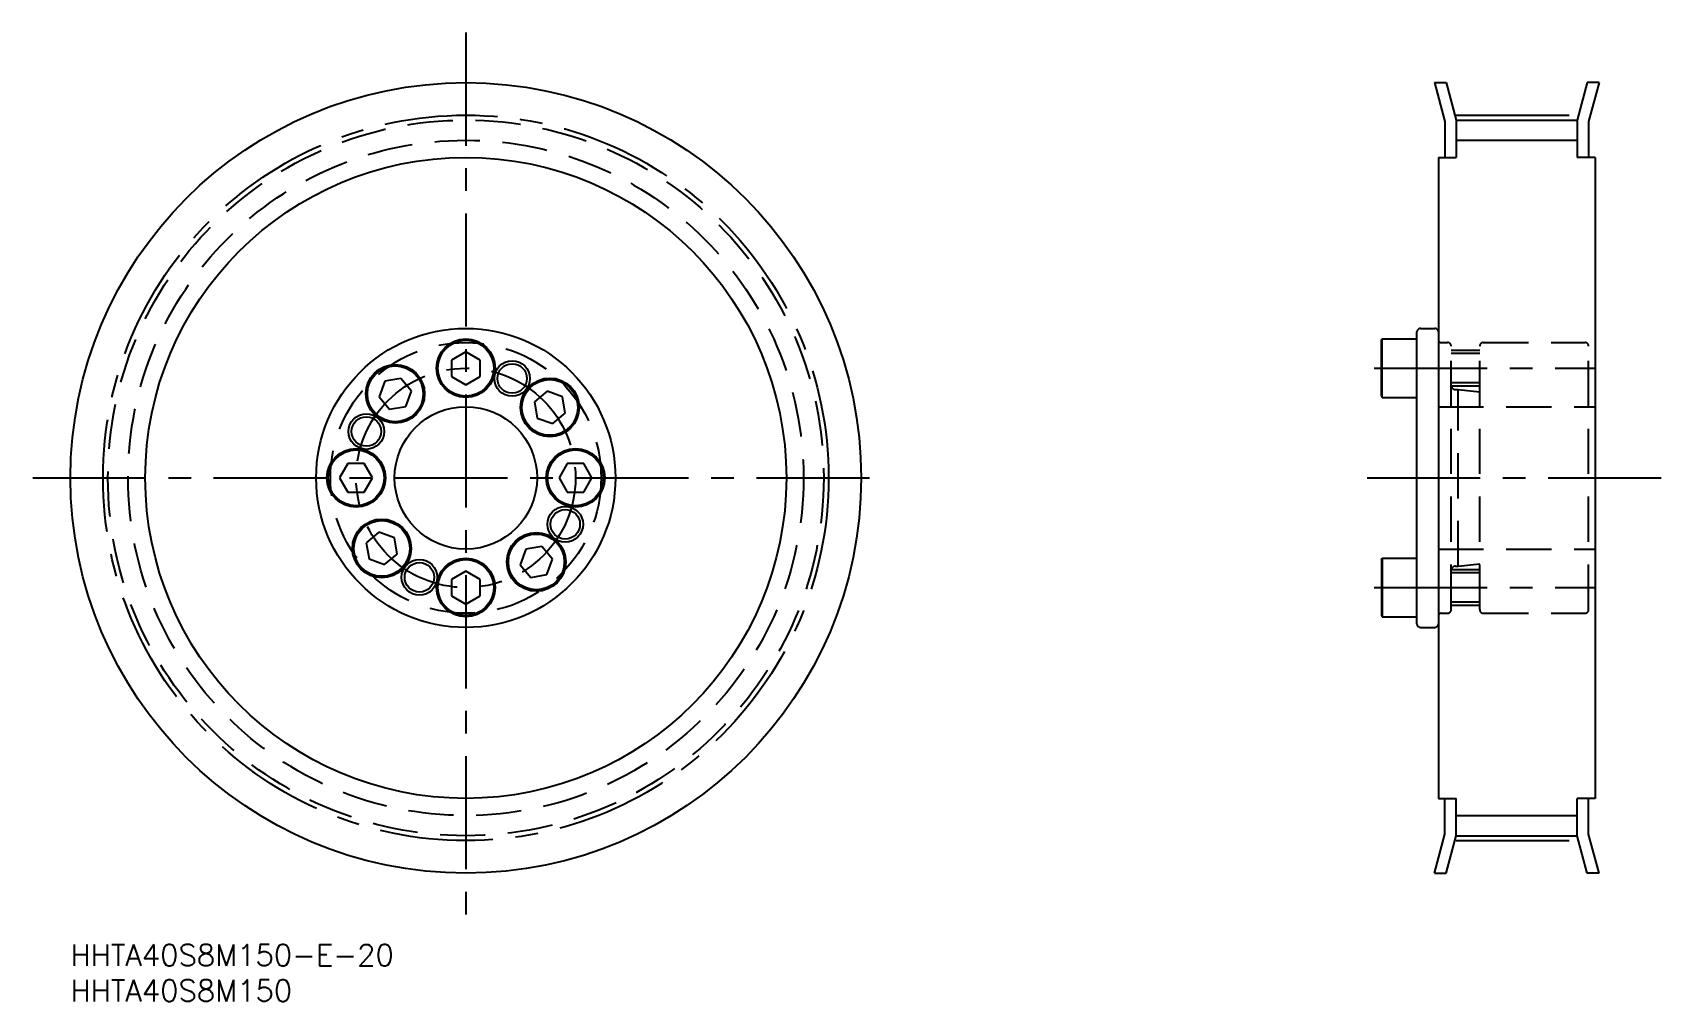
# Model space of a CAD drawing. Extents: x -5 to 224, y -8 to 128.
import ezdxf

# ---------------------------------------------------------------- set-up
doc = ezdxf.new("R2010")
doc.units = 0
doc.header["$LTSCALE"] = 0.5
doc.linetypes.add('CENTER', pattern=[50.8, 31.75, -6.35, 6.35, -6.35])
doc.linetypes.add('DASHED', pattern=[19.05, 12.7, -6.35])
for name, color, linetype in [('MSM_CENTER', 1, 'CENTER'), ('MSM_CONTINUOUS', 7, 'CONTINUOUS'), ('MSM_DASHED', 4, 'DASHED'), ('MSM_NARROW', 5, 'CONTINUOUS'), ('MSM_PART_NUMBER', 7, 'CONTINUOUS')]:
    doc.layers.add(name, color=color, linetype=linetype)
doc.styles.get("Standard").update_dxf_attribs({"font": 'txt.shx', "height": 3, "bigfont": 'bigfont.shx'})

# ---------------------------------------------------------------- blocks, each defined once
blk = doc.blocks.new('*U2')
at = {"layer": 'MSM_PART_NUMBER'}
blk.add_text('HHTA40S8M150-E-20', height=3, dxfattribs=at).set_placement((0, -3))
blk = doc.blocks.new('*U3')
at = {"layer": 'MSM_PART_NUMBER'}
blk.add_text('HHTA40S8M150', height=3, dxfattribs=at).set_placement((0, -8))

msp = doc.modelspace()

# ---------------------------------------------------------------- linework, layer by layer
at = {"layer": 'MSM_CENTER'}
for p, q in [((55.5, 128.02), (55.5, 1.55)), ((194.53, 116.43), (211.53, 116.43)), ((183.03, 80.9), (214.13, 80.9)), ((-5.3, 65.5), (114.79, 65.5)), ((182.03, 65.5), (224.03, 65.5)), ((183.03, 50.1), (214.13, 50.1)), ((194.53, 14.57), (211.53, 14.57))]:
    msp.add_line(p, q, dxfattribs=at)
for radius in [50.93, 15.4]:
    msp.add_circle((55.5, 65.5), radius, dxfattribs=at)
at = {"layer": 'MSM_CONTINUOUS'}
for p, q in [((191.47, 121), (192.93, 115.53)), ((191.47, 121), (193.13, 121)), ((193.13, 121), (194.53, 115.74)), ((212.94, 121), (211.53, 115.74)), ((214.6, 121), (212.94, 121)), ((214.6, 121), (213.13, 115.53)), ((192.93, 115.53), (192.93, 110.5)), ((194.53, 115.74), (194.53, 110.5)), ((194.53, 115.74), (211.53, 115.74)), ((211.53, 115.74), (211.53, 110.5)), ((213.13, 115.53), (213.13, 110.5)), ((192.03, 110.5), (192.03, 20.5)), ((192.03, 110.5), (194.53, 110.5)), ((214.03, 110.5), (211.53, 110.5)), ((214.03, 110.5), (214.03, 20.5)), ((184.03, 84.82), (184.15, 85.02)), ((184.15, 85.02), (189.03, 85.02)), ((184.15, 76.77), (184.15, 85.02)), ((189.03, 45), (189.03, 86)), ((189.53, 86.5), (191.53, 86.5)), ((55.5, 83.21), (53.5, 82.05)), ((57.5, 82.05), (55.5, 83.21)), ((56.5, 82.63), (56.5, 82.63)), ((184.03, 76.98), (184.03, 84.82)), ((53.5, 82.05), (53.5, 79.75)), ((57, 82.34), (57, 82.34)), ((57.5, 79.75), (57.5, 82.05)), ((44.12, 79.07), (43.33, 76.9)), ((46.39, 79.47), (44.12, 79.07)), ((47.88, 77.7), (46.39, 79.47)), ((53.5, 79.75), (55.5, 78.59)), ((55.5, 78.59), (57.5, 79.75)), ((43.33, 76.9), (44.81, 75.13)), ((47.09, 75.53), (47.88, 77.7)), ((66.9, 77.67), (65.13, 76.19)), ((65.13, 76.19), (65.53, 73.91)), ((69.07, 76.88), (66.9, 77.67)), ((69.47, 74.61), (69.07, 76.88)), ((184.03, 76.98), (184.15, 76.77)), ((184.15, 76.77), (189.03, 76.77)), ((44.81, 75.13), (47.09, 75.53)), ((65.53, 73.91), (67.7, 73.12)), ((67.7, 73.12), (69.47, 74.61)), ((38.95, 67.5), (37.79, 65.5)), ((41.25, 67.5), (38.95, 67.5)), ((42.41, 65.5), (41.25, 67.5)), ((69.75, 67.5), (68.59, 65.5)), ((72.05, 67.5), (69.75, 67.5)), ((73.21, 65.5), (72.05, 67.5)), ((37.79, 65.5), (38.95, 63.5)), ((41.25, 63.5), (42.41, 65.5)), ((68.59, 65.5), (69.75, 63.5)), ((72.05, 63.5), (73.21, 65.5)), ((214.03, 65.5), (214.03, 65.5)), ((38.95, 63.5), (41.25, 63.5)), ((69.75, 63.5), (72.05, 63.5)), ((43.3, 57.88), (41.53, 56.39)), ((45.47, 57.09), (43.3, 57.88)), ((41.53, 56.39), (41.93, 54.12)), ((45.87, 54.81), (45.47, 57.09)), ((63.91, 55.47), (63.12, 53.3)), ((66.19, 55.87), (63.91, 55.47)), ((67.67, 54.1), (66.19, 55.87)), ((41.93, 54.12), (44.1, 53.33)), ((44.1, 53.33), (45.87, 54.81)), ((63.12, 53.3), (64.61, 51.53)), ((66.88, 51.93), (67.67, 54.1)), ((184.03, 54.02), (184.15, 54.22)), ((184.03, 54.02), (184.03, 46.18)), ((184.15, 54.22), (189.03, 54.22)), ((184.15, 54.22), (184.15, 45.97)), ((55.5, 52.41), (53.5, 51.25)), ((53.5, 51.25), (53.5, 48.95)), ((57.5, 51.25), (55.5, 52.41)), ((57.5, 48.95), (57.5, 51.25)), ((64.61, 51.53), (66.88, 51.93)), ((53.5, 48.95), (55.5, 47.79)), ((55.5, 47.79), (57.5, 48.95)), ((184.03, 46.18), (184.15, 45.97)), ((184.15, 45.97), (189.03, 45.97)), ((189.53, 44.5), (191.53, 44.5)), ((192.03, 20.5), (194.53, 20.5)), ((192.93, 15.47), (192.93, 20.5)), ((194.53, 15.25), (194.53, 20.5)), ((214.03, 20.5), (211.53, 20.5)), ((211.53, 15.25), (211.53, 20.5)), ((213.13, 15.47), (213.13, 20.5)), ((191.47, 10), (192.93, 15.47)), ((193.13, 10), (194.53, 15.25)), ((194.53, 15.25), (211.53, 15.25)), ((212.94, 10), (211.53, 15.25)), ((214.6, 10), (213.13, 15.47)), ((191.47, 10), (193.13, 10)), ((214.6, 10), (212.94, 10))]:
    msp.add_line(p, q, dxfattribs=at)
for centre, radius in [((55.5, 65.5), 55.5), ((55.5, 65.5), 45), ((55.5, 65.5), 21), ((55.5, 80.9), 4.12), ((55.5, 80.9), 3.92), ((45.6, 77.3), 4.12), ((45.6, 77.3), 3.92), ((62.01, 79.46), 2.07), ((67.3, 75.4), 4.12), ((67.3, 75.4), 3.92), ((41.54, 72.01), 2.07), ((55.5, 65.5), 10), ((40.1, 65.5), 4.12), ((40.1, 65.5), 3.92), ((70.9, 65.5), 4.12), ((70.9, 65.5), 3.92), ((43.7, 55.6), 4.12), ((69.46, 58.99), 2.07), ((43.7, 55.6), 3.92), ((65.4, 53.7), 4.12), ((65.4, 53.7), 3.92), ((48.99, 51.54), 2.07), ((55.5, 50.1), 4.12), ((55.5, 50.1), 3.92)]:
    msp.add_circle(centre, radius, dxfattribs=at)
for centre, start, end in [((189.53, 86), 90, 180), ((191.53, 86), 0, 90), ((189.53, 45), 180, 270), ((191.53, 45), 270, 0)]:
    msp.add_arc(centre, 0.5, start, end, dxfattribs=at)
at = {"layer": 'MSM_DASHED'}
for p, q in [((192.44, 84.5), (193.33, 84.5)), ((193.83, 47), (193.83, 84)), ((197.83, 83.4), (193.83, 83.4)), ((197.83, 82.97), (193.83, 82.97)), ((197.83, 47), (197.83, 84)), ((198.33, 84.5), (212.63, 84.5)), ((213.13, 47), (213.13, 84)), ((197.83, 78.83), (193.83, 78.83)), ((197.83, 78.4), (193.83, 78.4)), ((194.43, 77.9), (194.83, 77.9)), ((194.83, 53.1), (194.83, 77.9)), ((194.83, 77.9), (197.83, 77.57)), ((192.03, 75.5), (214.03, 75.5)), ((214.03, 65.5), (214.03, 65.5)), ((192.03, 55.5), (214.03, 55.5)), ((194.43, 53.1), (194.83, 53.1)), ((194.83, 53.1), (197.83, 53.43)), ((197.83, 52.6), (193.83, 52.6)), ((197.83, 52.17), (193.83, 52.17)), ((192.44, 46.5), (193.33, 46.5)), ((197.83, 48.03), (193.83, 48.03)), ((197.83, 47.6), (193.83, 47.6)), ((198.33, 46.5), (212.63, 46.5))]:
    msp.add_line(p, q, dxfattribs=at)
for radius in [50.24, 47.41, 19]:
    msp.add_circle((55.5, 65.5), radius, dxfattribs=at)
for centre, radius, start, end in [((192.44, 84.91), 0.41, 180, 270), ((193.33, 84), 0.5, 0, 90), ((198.33, 84), 0.5, 90, 180), ((212.63, 84), 0.5, 0, 90), ((194.43, 78.5), 0.6, 180.0007, 270), ((194.43, 52.5), 0.6, 90, 179.9993), ((192.44, 46.09), 0.41, 90, 180), ((193.33, 47), 0.5, 270, 0), ((198.33, 47), 0.5, 180, 270), ((212.63, 47), 0.5, 270, 0)]:
    msp.add_arc(centre, radius, start, end, dxfattribs=at)
at = {"layer": 'MSM_NARROW'}
for p, q in [((194.53, 112.91), (211.53, 112.91)), ((194.53, 18.08), (211.53, 18.08))]:
    msp.add_line(p, q, dxfattribs=at)
for centre in [(62.01, 79.46), (41.54, 72.01), (69.46, 58.99), (48.99, 51.54)]:
    msp.add_circle(centre, 2.5, dxfattribs=at)

# ---------------------------------------------------------------- block references
at = {"layer": 'MSM_CONTINUOUS'}
for name in ['*U2', '*U3']:
    msp.add_blockref(name, (0, 0), dxfattribs=at)

doc.saveas('drawing.dxf')
